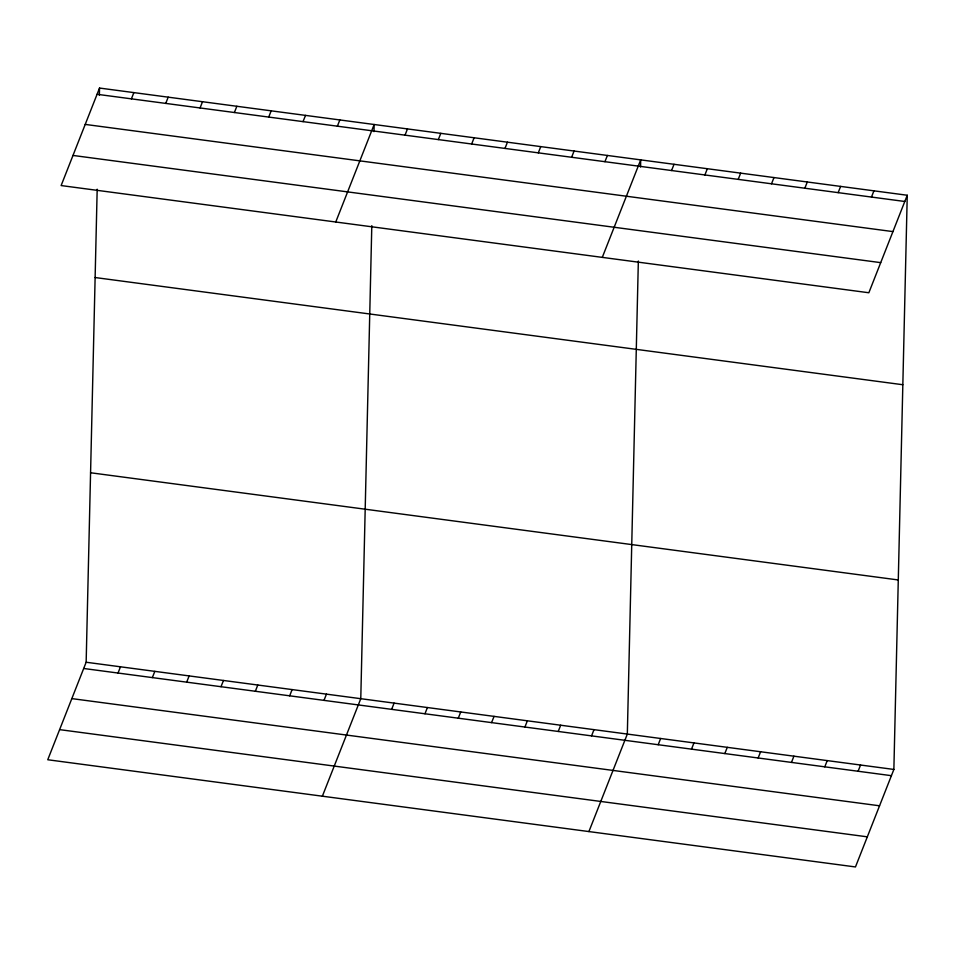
<?xml version="1.0" encoding="UTF-8"?>
<svg xmlns="http://www.w3.org/2000/svg" width="955" height="955" viewBox="0 0 955 955"><rect width="100%" height="100%" fill="white"/><g stroke="black" fill="none" stroke-linecap="round" stroke-linejoin="round"><path stroke-width="1.43" d="M907.25 195.25L868.847 292.755L61.132 185.556L99.535 88.051L907.25 195.25L893.868 769.443L855.465 866.949L47.75 759.75L86.153 662.245L97.183 189.209M99.368 95.178L99.535 88.051M371.805 225.655L360.775 698.69L322.372 796.195M373.99 131.623L374.157 124.508L335.754 222.002M638.346 261.025L627.328 734.073L588.913 831.566M640.542 167.006L640.71 159.879L602.295 257.373M131.408 98.843L133.867 92.611M165.74 103.403L168.199 97.171M200.061 107.963L202.52 101.719M234.393 112.511L236.852 106.28M268.725 117.071L271.172 110.84M303.045 121.631L305.505 115.388M118.026 673.036L120.485 666.805M337.378 126.179L339.837 119.948M152.358 677.596L154.817 671.365M186.679 682.157L189.138 675.913M405.027 135.156L407.475 128.925M221.011 686.705L223.47 680.473M438.345 139.585L440.792 133.342M255.343 691.265L257.79 685.033M471.663 144.002L474.11 137.771M504.98 148.431L507.427 142.188M289.663 695.825L292.123 689.582M538.298 152.848L540.757 146.616M323.996 700.373L326.455 694.142M571.615 157.265L574.074 151.033M604.933 161.693L607.392 155.45M391.646 709.35L394.093 703.119M424.963 713.779L427.41 707.536M671.568 170.539L674.027 164.296M458.281 718.196L460.728 711.964M704.886 174.956L707.345 168.725M491.598 722.613L494.045 716.381M738.203 179.373L740.662 173.142M524.916 727.042L527.363 720.81M771.521 183.802L773.98 177.558M558.233 731.458L560.692 725.227M804.838 188.219L807.297 181.987M591.551 735.887L594.01 729.644M838.156 192.647L840.615 186.404M871.473 197.064L873.932 190.833M658.186 744.733L660.645 738.49M691.504 749.15L693.963 742.918M724.821 753.567L727.28 747.335M758.139 757.995L760.598 751.752M791.456 762.412L793.915 756.181M824.774 766.841L827.233 760.598M858.091 771.258L860.551 765.027M97.088 94.294L904.791 201.481M85.222 124.413L892.925 231.599M72.998 155.438L880.713 262.637M95.118 277.535L902.833 384.734M90.57 472.761L898.285 579.96M86.153 662.245L893.868 769.443M83.706 668.488L891.409 775.675M71.84 698.606L879.543 805.793M59.616 729.632L867.319 836.831"/></g></svg>
